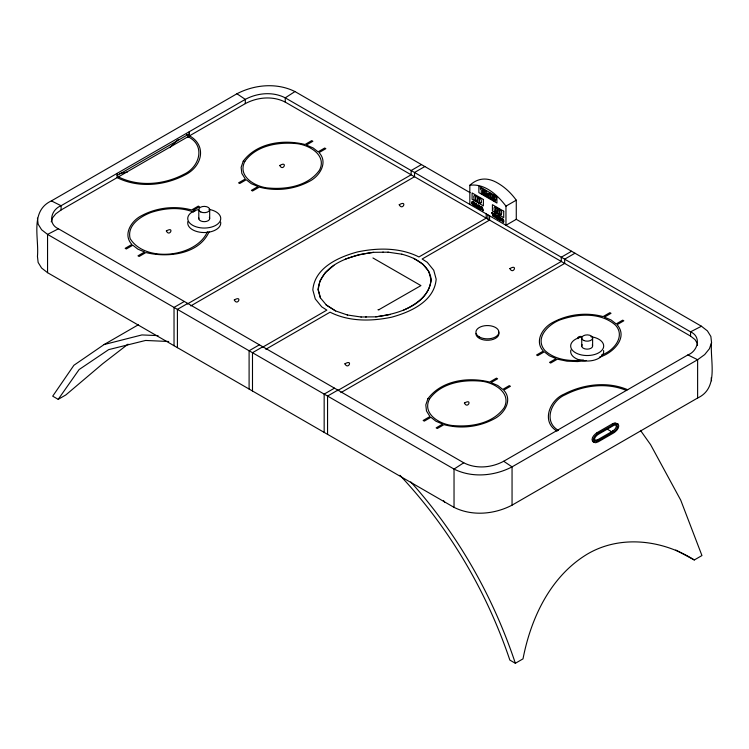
<?xml version="1.0" encoding="UTF-8"?>
<svg xmlns="http://www.w3.org/2000/svg" width="749" height="749" viewBox="0 0 749 749"><rect width="100%" height="100%" fill="white"/><g stroke="black" fill="none" stroke-linecap="round" stroke-linejoin="round"><path stroke-width="1.12" d="M493.263 216.349C495.435 215.525 494.293 212.21 493.188 215.132L491.868 212.632L493.179 216.349L494.864 214.045L494.274 213.718L493.188 215.132M474.997 206.237C474.257 196.884 481.101 212.725 476.935 206.144C475.933 204.28 474.286 207.436 475.802 205.488M475.372 206.059L474.763 205.601L476.42 203.456M479.753 208.934C481.261 200.975 484.978 214.832 482.253 209.205C479.884 208.99 478.92 209.448 481.738 206.527M480.062 208.699L480.689 209.13L481.12 208.559M500.604 220.562C502.467 213.577 506.371 226.264 501.568 220.421L500.613 220.599L502.336 218.333M500.903 220.384L501.175 220.955M474.417 205.657L474.735 204.889L473.611 204.468A1.704 0.983 60 0 1 473.181 204.074L472.685 202.913A1.095 0.627 60 0 1 472.722 202.661A1.161 0.674 60 0 1 473.003 202.361L474.08 202.698A1.573 0.908 60 0 1 474.594 203.241L473.452 201.762L472.01 201.977A1.648 0.955 60 0 0 471.72 202.707L471.964 203.7A2.2 1.273 60 0 0 472.563 204.617L474.417 205.657L473.293 204.655A1.676 0.974 60 0 1 472.685 204.028L472.366 203.101A1.095 0.627 60 0 1 472.45 202.745A1.161 0.674 60 0 1 472.685 202.548L473.752 202.885A1.573 0.908 60 0 1 474.267 203.428L473.92 202.417L472.226 201.856M469.829 204.421L469.829 185.275C484.809 183.205 497.579 195.068 505.968 206.134L505.968 225.28L516.276 219.326L701.448 326.236L707.402 330.889L710.857 336.451L711.55 342.527C709.809 361.037 719.302 387.926 697.619 398.019L512.054 505.154C494.434 514.376 472.132 516.407 454.034 507.363L47.552 272.683L41.598 268.03L38.143 262.468L37.45 256.392C39.191 237.882 29.698 210.993 51.381 200.901L236.946 93.765C254.566 84.534 276.868 82.512 294.966 91.556L470.082 192.662M51.241 221.835L52.636 217.734L55.791 213.83L61.09 209.982L245.298 103.624C257.403 97.117 272.814 95.675 285.247 102.107L690.55 336.095L695.006 339.587L697.291 343.276L697.525 345.289M207.398 231.741C196.266 257.422 145.194 263.114 130.129 238.585C126.712 225.299 140.634 216.255 151.354 212.36C164.883 208.035 180.153 206.761 193.56 212.098M209.093 231.759C199.028 254.501 167.579 257.965 145.905 252.553L139.117 256.476L137.985 255.83L144.604 252.001L137.835 249.117L132.835 245.213L126.3 248.986L125.177 248.331L131.88 244.455C122.48 234.521 131.431 220.599 141.664 215.618C156.822 207.52 175.041 205.469 191.622 209.963L198.335 206.097L199.459 206.743L192.924 210.516L194.862 211.34M711.55 342.527L709.453 348.716L704.697 354.577L697.619 359.735L512.054 466.87C494.434 476.092 472.132 478.124 454.034 469.08L47.552 234.4L41.598 229.746L38.143 224.185L37.45 218.109M475.989 203.578L477.562 207.716L477.984 207.501M499.143 217.379L499.143 219.71L499.723 220.103L499.752 217.725L500.903 217.585L498.684 216.208L499.443 217.21L498.385 216.938L498.684 216.208M499.723 220.103L500.051 217.556M495.632 217.332C492.861 215.824 496.877 211.246 495.632 217.332L495.304 217.547C492.57 215.347 496.662 211.836 495.332 217.51M497.636 215.955C498.469 226.161 498.01 208.634 498.122 219.176M497.842 215.815L497.842 218.614L498.413 219.008M499.752 217.725L500.604 218.137L498.319 216.367M138.359 324.766L104.064 344.568L73.908 365.269L52.702 396.165L58.207 399.348L79.113 369.547L108.652 349.633L145.587 340.458L168.712 341.497M476.654 205.413L475.765 205.263L476.373 204.683M481.963 208.475L481.073 208.334L481.682 207.745M501.821 220.047C502.935 218.736 501.184 220.796 502.645 220.178M478.237 205.572C478.433 202.81 481.438 209.261 478.911 208.11A1.685 0.974 60 0 1 478.62 207.857C476.776 205.132 480.015 208.887 479.163 206.996M480.006 206.209C476.673 203.859 481.373 208.831 478.583 208.297A1.685 0.974 60 0 1 478.162 207.894L477.665 206.977L478.358 207.389M497.336 216.414L497.008 215.272L495.772 215.244L496.793 217.613L495.52 216.929L495.941 217.79A1.545 0.899 60 0 0 496.325 218.156C499.143 218.09 494.874 213.634 496.138 215.965M497.664 216.208L496.952 216.442M169.751 147.656L178.093 139.717M187.606 137.554L189.272 135.972L189.272 131.712M333.951 265.305L325.216 272.767L319.851 281.044L318.222 289.554L320.441 297.728M128.042 344.156L102.594 363.808L65.856 394.929L58.207 399.348M687.91 354.914C697.843 351.178 701.785 336.694 690.55 331.844L285.247 97.847C272.814 91.415 257.403 92.867 245.298 99.374L61.09 205.722C51.157 209.458 47.215 223.932 58.45 228.791L463.753 462.788C476.186 469.211 491.597 467.769 503.702 461.262L687.91 354.914L697.619 359.735L697.619 398.019M495.482 216.957L496.924 217.594M598.236 433.306C595.521 435.057 591.691 438.877 593.77 442.266L595.661 442.734L598.236 441.816L613.703 432.885C616.408 431.134 620.247 427.314 618.159 423.925L615.032 423.756L598.236 433.306L597.103 432.65C594.388 434.401 590.558 438.231 592.646 441.61L594.528 442.079M594.378 440.73L597.187 440.047L612.485 431.218C614.545 429.907 617.476 427.033 615.912 424.458L615.294 424.159M613.618 431.873C615.669 430.563 618.599 427.679 617.036 425.114L615.622 424.767L613.618 425.488L598.32 434.317C596.26 435.628 593.33 438.511 594.893 441.077L596.307 441.423L598.32 440.702L613.618 431.873L612.485 431.218M294.966 91.556L285.247 97.847L285.247 102.107M463.753 462.788L454.034 469.08L454.034 507.363M117.116 175.509L189.272 133.846M184.338 301.463L174.03 307.418L174.03 345.701M421.444 164.574L411.135 170.529L411.135 174.779L187.372 303.963M187.727 303.42L177.41 309.374L177.41 347.658M424.833 166.531L414.525 172.485L414.525 176.736L190.761 305.92M469.829 185.275C478.742 177.11 488.563 177.494 498.207 183.374C505.36 187.587 511.417 193.485 516.276 200.18L516.276 219.326M382.617 252.216L383.488 252.207M372.936 257.965L420.929 285.594L378.807 309.749M475.484 205.675L476.935 206.144M477.562 207.716L477.422 207.258M480.792 208.746L482.253 209.205M481.925 209.392L482.684 210.282M482.356 210.469L483.292 210.563M259.407 344.812L249.099 350.757L249.099 389.049M492.383 212.931L493.488 214.963M505.968 206.134L516.276 200.18M262.796 346.768L252.488 352.713L252.488 390.997M262.431 347.321L326.854 310.123L321.724 306.847L315.263 298.898L312.829 289.966C314.627 267.749 338.473 257.113 357.32 251.973C377.665 247.685 400.032 247.395 418.934 256.963L486.204 218.128L486.204 213.868M494.574 214.261L495.061 214.148M265.811 349.277L330.066 312.183C348.968 321.742 371.335 321.452 391.68 317.173C410.527 312.033 434.373 301.388 436.171 279.171L433.737 270.249L427.276 262.3L422.146 259.014L489.593 220.075L489.593 215.824M499.171 219.785L500.023 219.934M502.167 218.614L503.553 222.303L503.347 221.873M366.383 316.93L365.512 316.939M334.475 388.151L324.167 394.105L324.167 432.388M571.59 251.261L561.273 257.216L561.273 261.467L337.518 390.65M337.865 390.107L327.556 396.062L327.556 434.345M574.97 253.218L564.662 259.163L564.662 263.423L340.907 392.607M399.919 475.287C449.428 527.942 486.784 591.663 509.854 660.094L515.359 663.277L523.008 658.858C530.919 617.906 550.524 576.206 587.441 554.035C620.556 534.552 662.753 539.907 694.295 559.971L701.944 555.552L680.738 500.173L650.581 444.644L640.451 430.366M403.739 310.02C416.313 304.309 430.301 294.806 430.984 279.63L428.756 271.447L422.839 264.172L413.626 258.274M58.45 228.791L47.552 234.4L47.552 272.683M701.448 326.236L690.55 331.844L690.55 336.095M601.447 355.045C613.122 351.347 625.892 336.676 615.575 325.235C601.353 312.614 579.932 313.559 562.827 318.98C550.187 322.416 533.541 337.322 544.898 350.523C555.084 359.951 570.092 361.627 583.34 359.932M599.397 357.161C612.382 353.537 628.711 337.996 617.12 324.682L623.823 320.806L622.7 320.16L616.165 323.933L611.165 320.029L604.396 317.136L611.015 313.316L609.883 312.661L603.095 316.584C586.514 312.08 568.294 314.14 553.136 322.239C542.894 327.219 533.953 341.141 543.343 351.075L536.556 354.998L537.688 355.653L544.308 351.824L549.307 355.738L556.076 358.621L549.541 362.394L550.665 363.05L557.378 359.174L567.002 361.168L577.526 361.57L586.092 360.597M482.927 210.797L481.354 206.668M345.261 259.126L358.771 254.707L373.348 252.329L388.207 252.188M104.064 344.568L141.889 334.934L158.048 335.608M119.4 173.646L127.339 172.045M373.554 252.366C351.637 255.1 321.181 263.807 318.016 289.517L320.244 297.69L326.367 305.012L335.58 310.901M375.652 316.808C397.616 314.187 428.007 305.367 431.19 279.667C429.608 264.893 414.6 257.469 401.745 254.173M390.435 314.468L375.858 316.846L360.999 316.996M377.945 309.758L379.013 309.786M388.001 252.151L401.951 254.22M347.255 314.964L361.196 317.033M497.252 216.274L496.933 215.787M474.435 205.451L472.891 204.43A2.2 1.273 60 0 1 472.282 203.513L472.048 202.52A1.648 0.955 60 0 1 472.329 201.79M347.461 315.001L335.374 310.863L326.161 304.974M582.17 336.769C580.775 335.88 576.992 336.582 577.928 338.707M627.699 389.723C607.458 381.157 583.415 384.087 564.194 394.086C549.663 400.013 540.862 421.93 557.116 431.134M626.567 390.529C607.036 382.271 583.855 385.098 565.317 394.742C551.311 400.453 542.819 421.584 558.501 430.46M118.398 176.886C138.762 187.063 163.853 184.788 183.683 174.405C199.449 167.373 206.144 145.512 187.99 136.711M478.705 207.791L477.984 205.114L479.716 206.359M496.952 218.165L496.624 217.987A1.545 0.899 60 0 1 496.241 217.622L495.782 216.779M51.381 200.901L61.09 205.722L61.09 209.982M675.785 550.028L694.295 559.971M186.567 134.408C207.482 143.256 203.297 166.231 184.806 175.051C164.246 185.818 138.228 188.186 117.116 177.635L117.116 173.375M613.703 424.374L612.57 423.728L597.103 432.65L597.103 433.727M606.55 428.756L611.568 431.658M597.187 440.047L598.32 440.702M594.097 439.42L596.101 440.581M236.946 93.765L245.298 99.374L245.298 103.624M503.702 461.262L512.054 466.87L512.054 505.154M492.683 212.763L492.112 212.491L493.432 216.143M410.77 481.925C457.836 534.159 493.142 596.644 515.359 663.277M496.756 216.124L497.645 217.519M496.306 216.208L497.027 217.229M443.455 500.501L444.625 502.139M617.551 424L615.144 422.811L612.57 423.728L612.57 424.795M502.607 221.021L502.972 221.957M476.617 206.331L477.01 207.342M502.092 219.682L502.345 220.356M481.364 207.932L481.644 208.662M476.046 204.87L476.327 205.601M711.204 377.768L711.55 380.81M612.57 431.162L612.57 432.229M597.103 440.084L597.103 441.161M592.618 337.715L592.618 345.673M581.739 338.351L581.739 346.319M487.899 214.851L487.899 219.101M209.683 209.205L209.683 218.193M198.803 209.851L198.803 218.839M498.525 331.91A11.507 6.647 0 0 1 488.91 340.215A11.507 6.647 0 0 1 475.905 333.633M592.29 344.877A5.468 3.155 0 0 1 587.019 349.156A5.468 3.155 0 0 1 582.198 344.709M590.858 336.704A16.506 9.531 0 0 1 601.232 351A16.506 9.531 0 0 1 574.455 352.077A16.506 9.531 0 0 1 581.308 337.087M603.6 350.541A16.506 9.531 0 0 1 586.701 361.037A16.506 9.531 0 0 1 570.878 349.998M208.98 209.383A16.506 9.531 0 0 1 217.903 223.867A16.506 9.531 0 0 1 191.295 224.428A16.506 9.531 0 0 1 198.373 209.608M209.355 217.388A5.468 3.155 0 0 1 204.805 221.657A5.468 3.155 0 0 1 198.85 218.015M220.665 222.041A16.506 9.531 0 0 1 203.765 232.536A16.506 9.531 0 0 1 187.943 221.489M477.272 200.217C477.3 203.035 473.387 200.133 473.948 198.382C472.376 192.456 479.201 196.856 477.272 200.217M481.101 202.427C481.13 205.245 477.216 202.342 477.778 200.592C476.205 194.665 483.03 199.065 481.101 202.427M486.607 194.777C486.644 197.605 482.721 194.703 483.283 192.942C481.719 187.025 488.545 191.426 486.607 194.777M491.878 197.83C491.915 200.648 487.992 197.745 488.563 195.985C486.99 190.068 493.816 194.468 491.878 197.83M495.707 200.039C495.744 202.857 491.821 199.955 492.383 198.204C490.82 192.278 497.645 196.678 495.707 200.039M497.561 211.761C497.589 214.579 493.666 211.677 494.237 209.926C492.664 204.009 499.489 208.409 497.561 211.761M501.381 213.971C501.418 216.789 497.495 213.886 498.066 212.136C496.493 206.218 503.319 210.619 501.381 213.971M475.409 196.397L475.737 200.329L475.409 196.397M479.238 198.607L479.566 202.539L479.238 198.607M484.743 190.958L485.08 194.899L484.743 190.958M490.015 194.01L490.352 197.942L490.015 194.01M493.844 196.219L494.181 200.152L493.844 196.219M495.688 207.941L496.025 211.873L495.688 207.941M499.517 210.151L499.855 214.083L499.517 210.151M166.334 230.973C169.695 237.573 174.77 225.908 166.334 230.973M243.228 161.166L241.131 167.355L241.833 173.431L245.279 178.992L238.575 182.859L239.699 183.514L246.234 179.741L251.233 183.645L258.002 186.529L251.383 190.358L252.516 191.004L259.304 187.091C275.885 191.585 294.104 189.534 309.262 181.436C319.505 176.446 328.446 162.524 319.055 152.59L325.843 148.677L324.71 148.021L318.091 151.841L313.091 147.937L306.322 145.053L312.857 141.271L311.734 140.625L305.021 144.491C283.852 139.145 256.991 142.61 243.228 161.166M244.867 161.363C236.806 176.801 256.401 187.559 269.49 188.102C287.354 189.553 308.448 185.715 319.458 170.22C327.528 154.781 307.933 144.023 294.844 143.48C276.98 142.029 255.886 145.868 244.867 161.363M279.733 165.501C283.094 172.101 288.168 160.436 279.733 165.501M234.287 299.965C237.648 306.556 242.723 294.9 234.287 299.965M344.905 363.827C348.276 370.427 353.35 358.771 344.905 363.827M399.226 204.73C402.597 211.33 407.662 199.665 399.226 204.73M427.904 398.73L425.807 404.909L426.499 410.995L429.945 416.547L423.157 420.47L424.29 421.125L430.909 417.296L435.909 421.21L442.678 424.093L436.143 427.866L437.266 428.522L443.979 424.646C460.56 429.149 478.78 427.089 493.937 419C504.171 414.01 513.121 400.088 503.721 390.154L510.425 386.278L509.301 385.632L502.766 389.405L497.767 385.492L490.998 382.608L497.617 378.788L496.484 378.133L489.696 382.056C468.528 376.7 441.667 380.174 427.904 398.73M429.542 398.927C421.472 414.356 441.067 425.123 454.156 425.657C472.02 427.108 493.114 423.269 504.133 407.774C512.194 392.345 492.599 381.578 479.51 381.044C461.646 379.593 440.552 383.432 429.542 398.927M509.854 268.601C513.215 275.201 518.289 263.536 509.854 268.601M464.399 403.065C467.769 409.656 472.844 398 464.399 403.065M481.907 188.495L480.362 188.448L480.362 189.066L481.298 189.872L481.326 193.476L482.74 194.291L482.74 188.973L481.907 188.495M496.933 196.669L478.864 186.239L478.864 192.615L496.933 203.045L496.933 196.669M488.179 193.972L487.112 193.354L487.112 194.44L488.179 195.049L488.179 193.972M488.179 196.35L487.112 195.732L487.112 196.818L488.179 197.436L488.179 196.35M483.386 199.477L472.095 192.961L472.095 199.337L483.386 205.863L483.386 199.477M503.702 211.209L492.411 204.692L492.411 211.078L503.702 217.594L503.702 211.209M479.276 336.9A11.507 6.647 0 0 0 498.525 333.923A11.507 6.647 0 0 0 484.434 325.787A11.507 6.647 0 0 0 479.276 336.9M583.733 340.477A5.468 3.155 0 0 0 592.571 338.539A5.468 3.155 0 0 0 585.231 335.084A5.468 3.155 0 0 0 583.733 340.477M200.798 211.976A5.468 3.155 0 0 0 209.636 210.029A5.468 3.155 0 0 0 202.296 206.584A5.468 3.155 0 0 0 200.798 211.976"/></g></svg>
